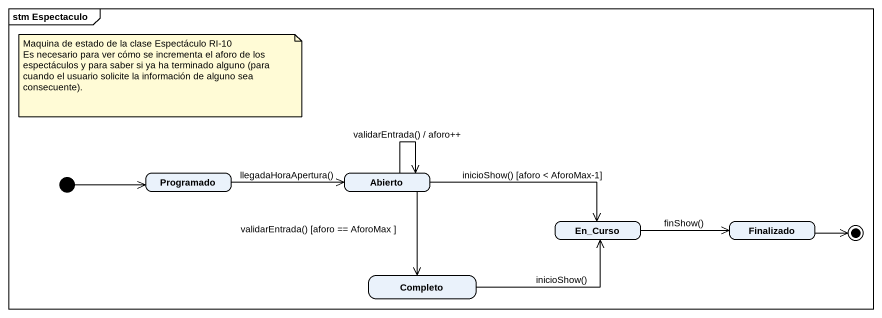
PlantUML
@startuml
mainframe stm Espectaculo
hide empty description
state Programado
state Abierto
state En_Curso
state Finalizado
state Completo
[*] -right-> Programado
Programado -right-> Abierto : llegadaHoraApertura()
Abierto --> Abierto : validarEntrada() / aforo++
Abierto -right-> En_Curso : inicioShow() [aforo < AforoMax-1]
Abierto --> Completo : validarEntrada() [aforo == AforoMax ]
En_Curso -right-> Finalizado : finShow()
Completo -right-> En_Curso : inicioShow()
Finalizado -right-> [*]
note as N1
  Maquina de estado de la clase Espectáculo RI-10
  Es necesario para ver cómo se incrementa el aforo de los espectáculos y para saber si ya ha terminado alguno (para cuando el usuario solicite la información de alguno sea consecuente).
end note
@enduml
